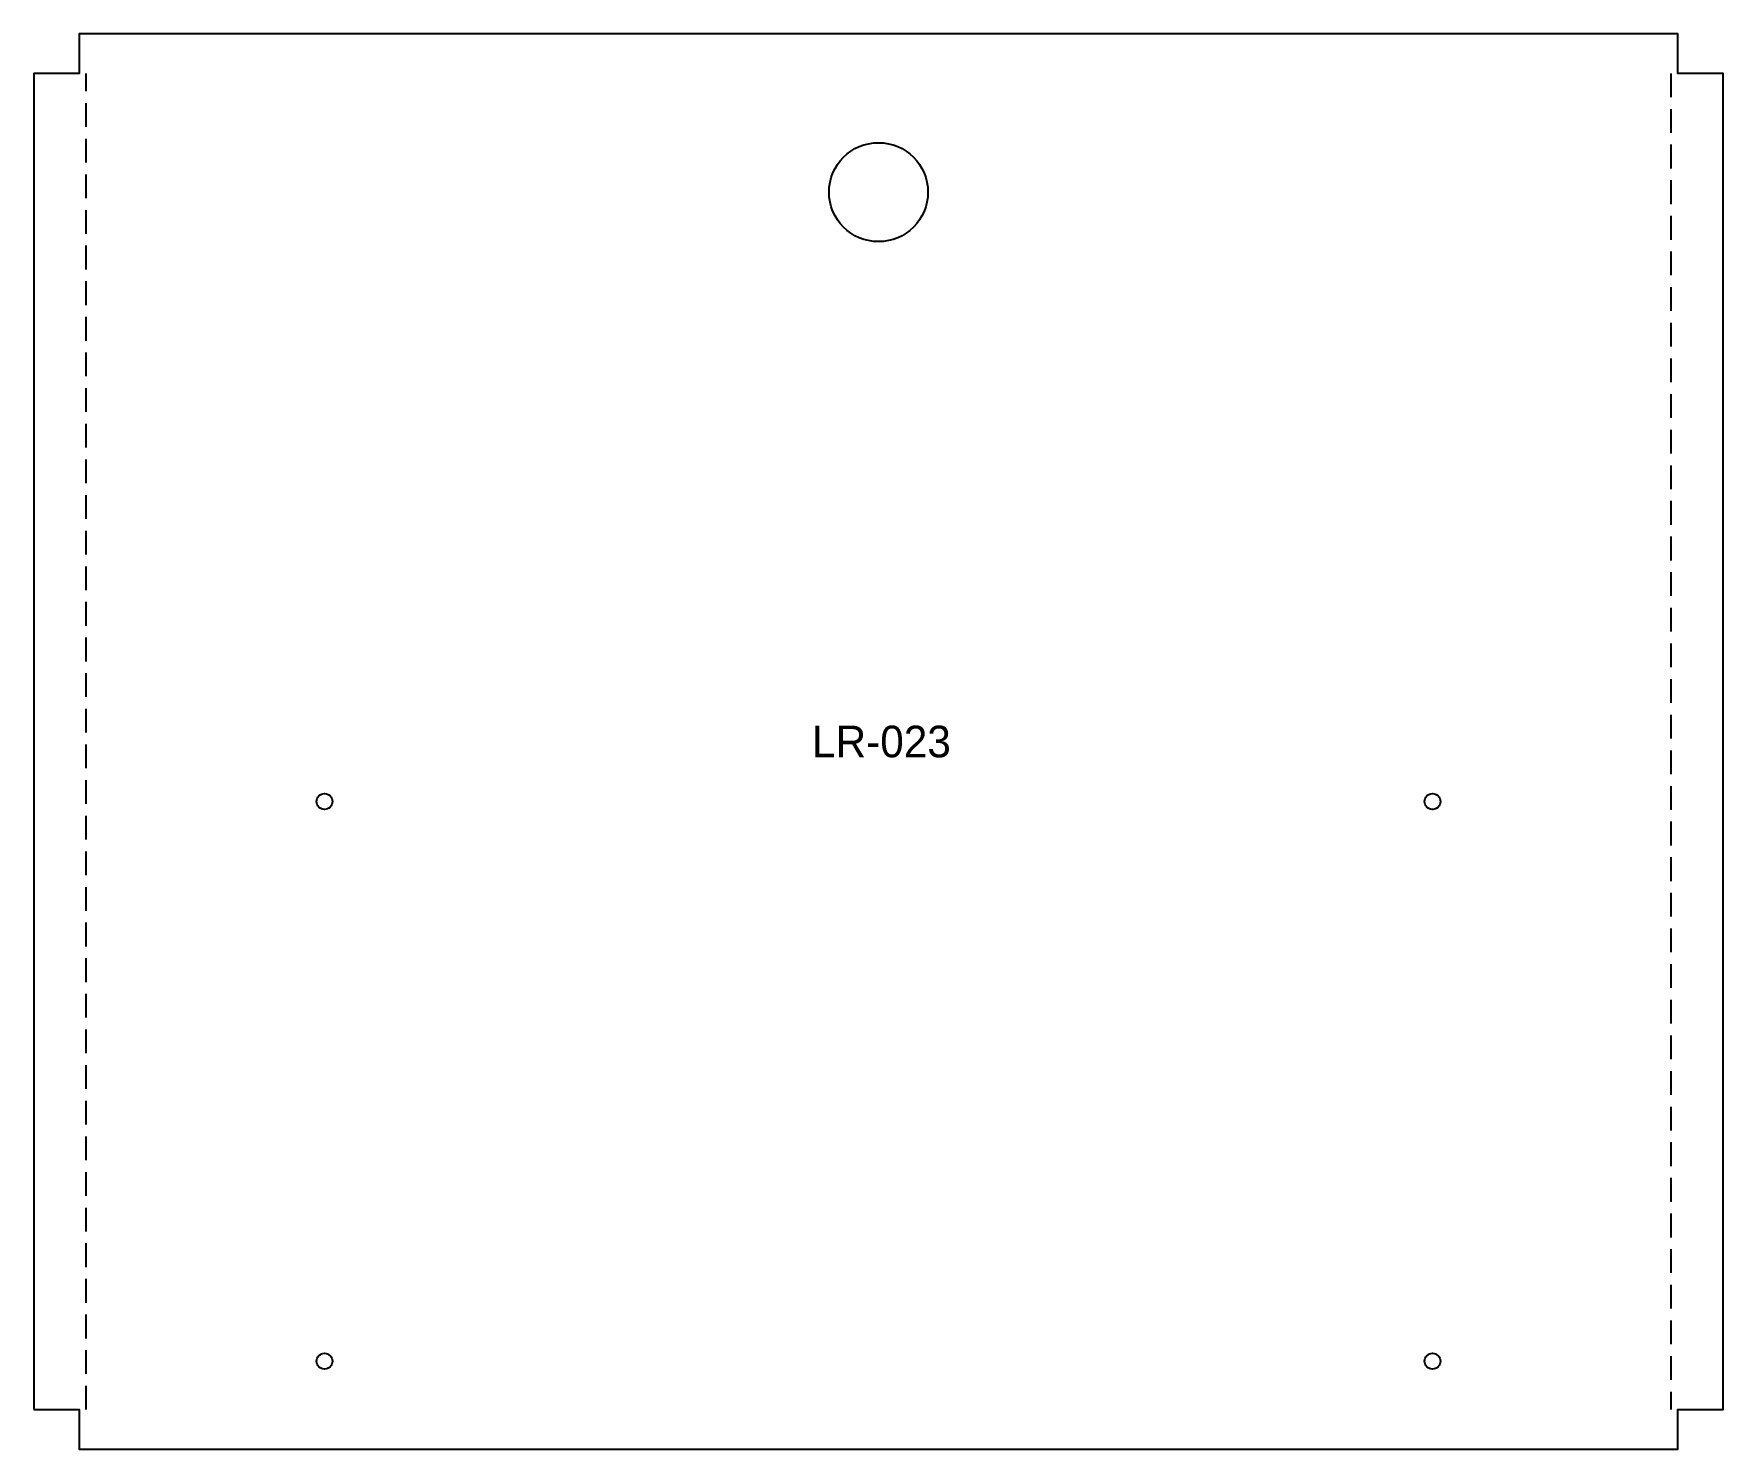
# Model space of a CAD drawing. Header units: millimetres. Extents: x 0 to 427, y 0 to 358.
import ezdxf

# ---------------------------------------------------------------- set-up
doc = ezdxf.new("R2010")
doc.units = ezdxf.units.MM
doc.linetypes.add('DASHED', pattern=[9, 6, -3])
for name, color, linetype in [('CORTE', 7, 'CONTINUOUS'), ('DOBRA_BAIXO', 1, 'DASHED'), ('GRAVACAO', 3, 'CONTINUOUS')]:
    doc.layers.add(name, color=color, linetype=linetype)

msp = doc.modelspace()

# ---------------------------------------------------------------- linework, layer by layer
at = {"layer": 'CORTE'}
msp.add_lwpolyline([(0, 10), (11.4611, 10), (11.4611, 0), (415.4611, 0), (415.4611, 10), (426.9221, 10), (426.9221, 347.5136), (415.4611, 347.5136), (415.4611, 357.5136), (11.4611, 357.5136), (11.4611, 347.5136), (0, 347.5136)], close=True, dxfattribs=at)
for centre, radius in [((213.4611, 317.5136), 12.5), ((73.4611, 163.6079), 2), ((353.4611, 163.6079), 2), ((73.4611, 22.2184), 2), ((353.4611, 22.2184), 2)]:
    msp.add_circle(centre, radius, dxfattribs=at)
at = {"layer": 'DOBRA_BAIXO', "linetype": 'DASHED'}
for p, q in [((13.2305, 10), (13.2305, 347.5136)), ((413.6916, 347.5136), (413.6916, 10))]:
    msp.add_line(p, q, dxfattribs=at)

# ---------------------------------------------------------------- texts
at = {"layer": 'GRAVACAO'}
msp.add_text('LR-023', height=8, dxfattribs=at).set_placement((196.6611, 174.7568))

doc.saveas('drawing.dxf')
